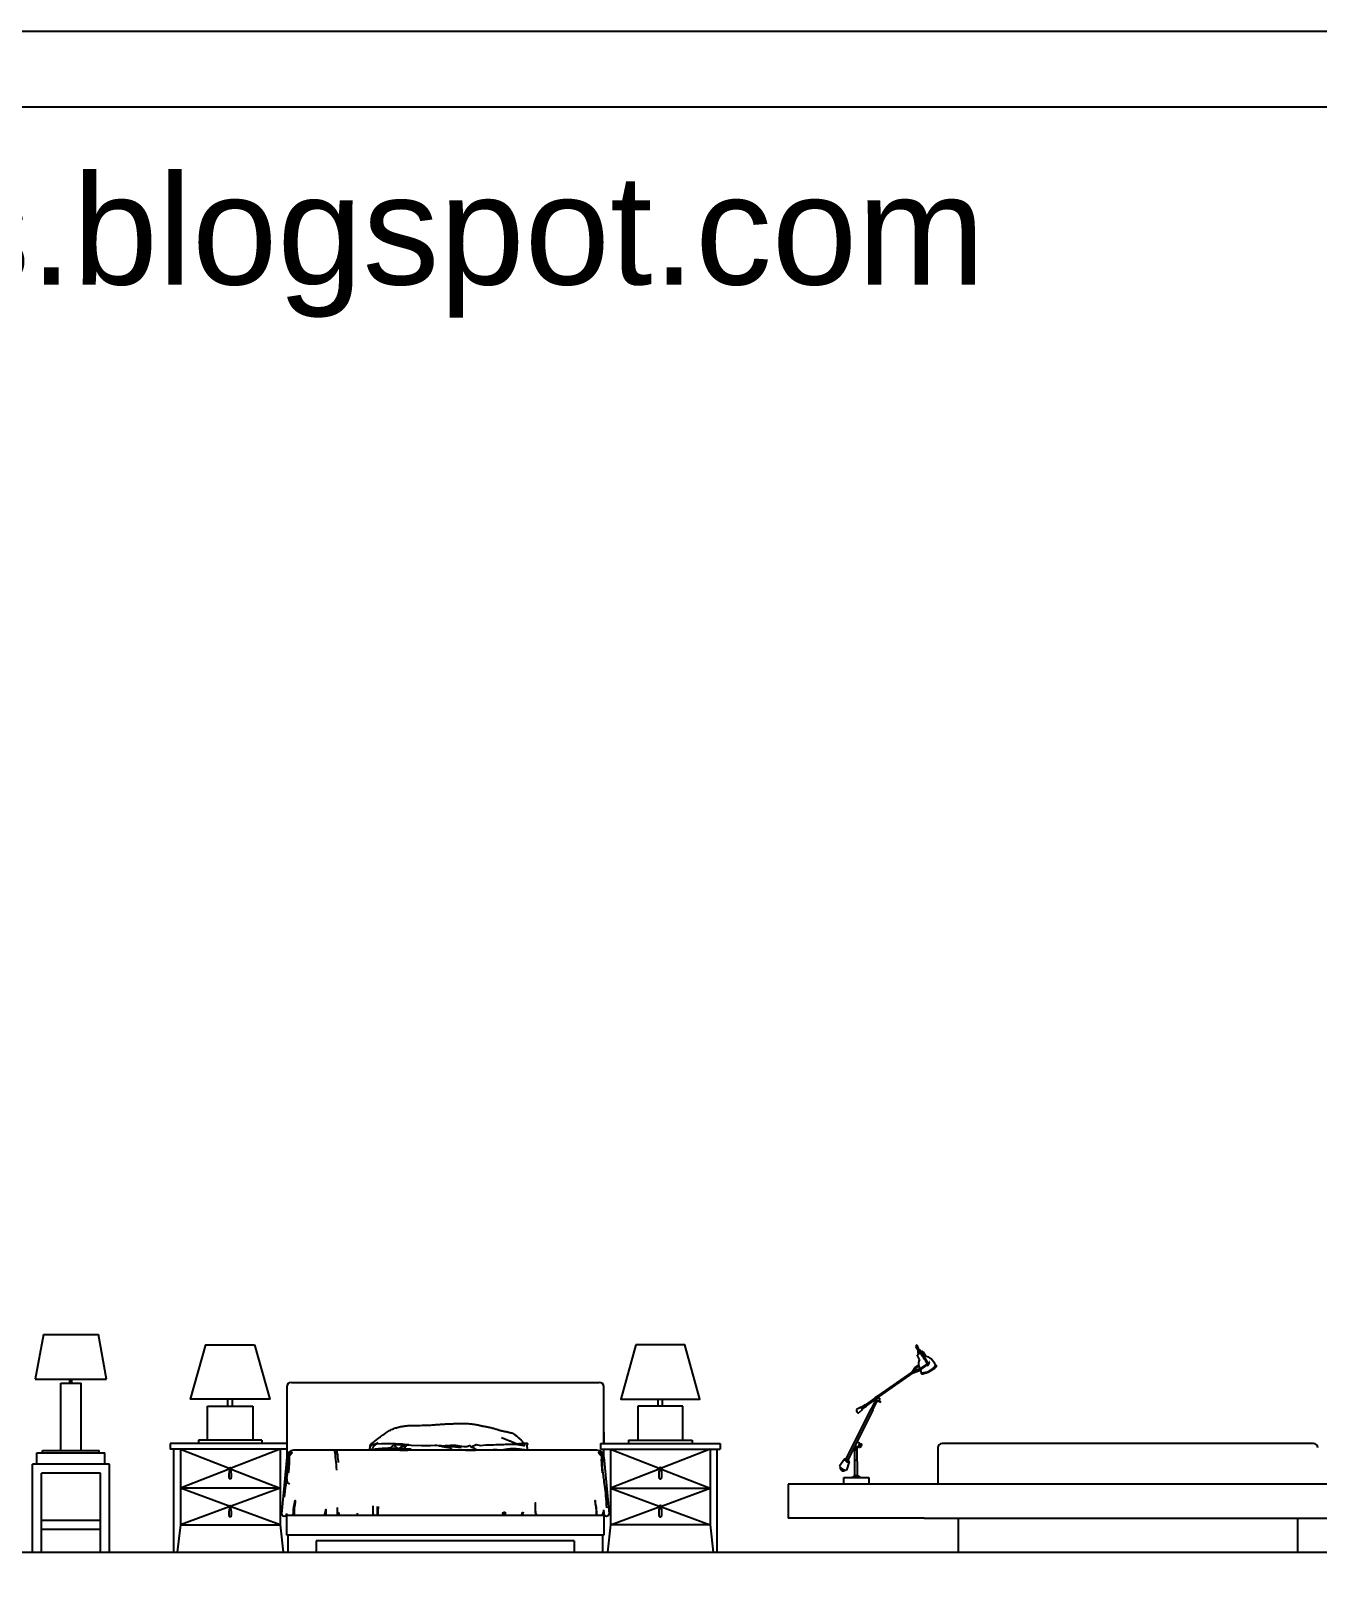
# Model space of a CAD drawing. Header units: inches. Extents: x 11.2 to 54.2, y 16.2 to 41.
# Drawn here: x 17.08 to 22.76, y 34.15 to 41.01 of the extents above; entities that cross this region are included whole.
import ezdxf

# ---------------------------------------------------------------- set-up
doc = ezdxf.new("R2010")
doc.units = ezdxf.units.IN
doc.header["$MEASUREMENT"] = 0
for name, color, linetype in [('1', 1, 'Continuous'), ('4', 4, 'Continuous'), ('kadrbm', 4, 'Continuous')]:
    doc.layers.add(name, color=color, linetype=linetype)
doc.styles.add('bmmm', font='swissel.ttf')

# ---------------------------------------------------------------- blocks, each defined once
blk = doc.blocks.new('kadrbm')
at = {"layer": 'kadrbm', "color": 4}
blk.add_lwpolyline([(0, 0), (0, 24.7972), (21, 24.7972), (21, 0), (0, 0)], close=True, dxfattribs=at)
blk.add_lwpolyline([(20.6631, 0.3257), (20.6631, 24.4603), (0.3369, 24.4603), (0.3369, 0.3257), (20.6631, 0.3257)], dxfattribs=at)
at = {"layer": 'kadrbm', "color": 211, "true_color": 0xf674fb, "style": 'bmmm'}
blk.add_text('www.cad-libraries.blogspot.com', height=0.485134, dxfattribs=at).set_placement((0.5726, 23.6772))

msp = doc.modelspace()

# ---------------------------------------------------------------- linework, layer by layer
at = {"layer": '1'}
for p, q in [((17.1342, 35.2484), (17.0982, 35.0504)), ((17.1342, 35.2484), (17.3772, 35.2484)), ((17.4132, 35.0504), (17.3772, 35.2484)), ((20.9941, 35.2002), (20.9862, 35.196)), ((20.9862, 35.196), (20.9986, 35.1768)), ((21.0034, 35.1788), (20.9941, 35.2002)), ((21.0196, 35.1722), (20.9943, 35.1583)), ((21.0042, 35.1373), (20.9943, 35.1583)), ((21.0146, 35.1695), (21.0147, 35.1767)), ((21.0196, 35.1722), (21.0328, 35.151)), ((20.8219, 34.9766), (20.9713, 35.0817)), ((20.9713, 35.0817), (20.9848, 35.1026)), ((20.9759, 35.0782), (21.0044, 35.0889)), ((20.9779, 35.0856), (20.9879, 35.0997)), ((21.0024, 35.0944), (20.9779, 35.0856)), ((20.9848, 35.1026), (21.0002, 35.1125)), ((20.9879, 35.0997), (21.0012, 35.1078)), ((21.0012, 35.1078), (21.0054, 35.0964)), ((21.0387, 35.1186), (21.0024, 35.0944)), ((21.0044, 35.0889), (21.0413, 35.1154)), ((21.0081, 35.0916), (21.0122, 35.0793)), ((21.0413, 35.1154), (21.0387, 35.1186)), ((21.0474, 35.1274), (21.0392, 35.1109)), ((21.0392, 35.1109), (21.0406, 35.1101)), ((21.0406, 35.1101), (21.049, 35.1266)), ((21.049, 35.1266), (21.0474, 35.1274)), ((17.0982, 35.0504), (17.4132, 35.0504)), ((17.2107, 34.7354), (17.2107, 35.0324)), ((17.2107, 35.0324), (17.3007, 35.0324)), ((17.2512, 35.0324), (17.2512, 35.0504)), ((17.2602, 35.0324), (17.2602, 35.0504)), ((17.3007, 34.7354), (17.3007, 35.0324)), ((18.2095, 35.0167), (18.2095, 34.7067)), ((18.2295, 35.0367), (19.5895, 35.0367)), ((19.6095, 34.7667), (19.6095, 35.0167)), ((20.8253, 34.9722), (20.9759, 35.0782)), ((17.9495, 34.9317), (17.9495, 34.9617)), ((17.9695, 34.9317), (17.9695, 34.9617)), ((19.8495, 34.9317), (19.8495, 34.9617)), ((19.8695, 34.9317), (19.8695, 34.9617)), ((20.8069, 34.9662), (20.7659, 34.9373)), ((20.81, 34.9619), (20.7692, 34.9326)), ((20.8074, 34.9513), (20.7909, 34.9194)), ((20.7976, 34.9159), (20.8179, 34.9551)), ((20.8213, 34.9774), (20.8062, 34.9671)), ((20.8107, 34.9608), (20.8062, 34.9671)), ((20.8161, 34.9573), (20.8074, 34.9513)), ((20.8107, 34.9608), (20.8257, 34.9717)), ((20.824, 34.9705), (20.8124, 34.9619)), ((20.8124, 34.9619), (20.8192, 34.9534)), ((20.8257, 34.9717), (20.8213, 34.9774)), ((20.8272, 34.9487), (20.8222, 34.9549)), ((20.824, 34.9705), (20.8311, 34.9619)), ((20.8266, 34.9578), (20.8336, 34.9488)), ((20.8336, 34.9488), (20.8272, 34.9487)), ((17.8595, 34.9317), (18.0595, 34.9317)), ((17.8595, 34.7817), (17.8595, 34.9317)), ((18.0595, 34.9317), (18.0595, 34.7817)), ((19.7595, 34.9317), (19.7595, 34.7817)), ((19.9595, 34.9317), (19.7595, 34.9317)), ((19.9595, 34.7817), (19.9595, 34.9317)), ((20.6787, 34.694), (20.7906, 34.9196)), ((20.6876, 34.6896), (20.7991, 34.9152)), ((20.7464, 34.9264), (20.7267, 34.9163)), ((20.7532, 34.9164), (20.737, 34.9016)), ((20.7532, 34.9164), (20.7464, 34.9264)), ((20.747, 34.9255), (20.7652, 34.9382)), ((20.77, 34.9315), (20.7514, 34.919)), ((20.77, 34.9315), (20.7652, 34.9382)), ((20.7991, 34.9152), (20.7906, 34.9196)), ((19.6095, 34.8167), (19.6095, 34.7667)), ((18.2095, 34.7667), (17.6945, 34.7667)), ((17.6945, 34.7667), (17.6945, 34.7417)), ((18.2095, 34.7417), (17.6945, 34.7417)), ((17.7095, 34.7417), (17.7095, 34.2867)), ((17.7395, 34.7417), (17.7395, 34.4067)), ((17.7395, 34.7417), (17.9549, 34.6573)), ((18.0995, 34.7817), (17.8195, 34.7817)), ((17.8195, 34.7817), (17.8195, 34.7817)), ((17.8195, 34.7817), (17.8195, 34.7667)), ((18.1795, 34.7417), (17.9642, 34.6573)), ((18.0995, 34.7817), (18.0995, 34.7667)), ((18.0995, 34.7817), (18.0995, 34.7817)), ((18.1795, 34.7417), (18.1795, 34.4067)), ((19.5945, 34.7667), (20.1245, 34.7667)), ((19.5945, 34.7667), (19.5945, 34.7417)), ((19.5945, 34.7417), (20.1245, 34.7417)), ((19.6095, 34.7067), (19.6095, 34.7417)), ((19.6395, 34.7417), (19.6395, 34.4067)), ((19.6395, 34.7417), (19.8549, 34.6573)), ((19.7195, 34.7817), (19.9995, 34.7817)), ((19.7195, 34.7817), (19.7195, 34.7667)), ((19.7195, 34.7817), (19.7195, 34.7817)), ((20.0795, 34.7417), (19.8642, 34.6573)), ((19.9995, 34.7817), (19.9995, 34.7817)), ((19.9995, 34.7817), (19.9995, 34.7667)), ((20.0795, 34.7417), (20.0795, 34.4067)), ((20.1095, 34.7417), (20.1095, 34.2867)), ((20.1245, 34.7667), (20.1245, 34.7417)), ((20.7239, 34.7527), (20.7193, 34.7351)), ((20.7297, 34.7506), (20.7196, 34.7543)), ((20.7388, 34.7684), (20.7286, 34.7726)), ((20.7347, 34.7536), (20.7297, 34.7506)), ((20.7312, 34.6247), (20.7297, 34.7506)), ((20.7333, 34.7513), (20.7427, 34.7667)), ((20.7405, 34.7475), (20.7333, 34.7513)), ((20.7385, 34.7597), (20.7388, 34.7684)), ((20.7502, 34.7626), (20.7405, 34.7475)), ((20.7427, 34.7667), (20.7502, 34.7626)), ((21.0847, 34.7467), (21.0847, 34.5867)), ((22.7447, 34.7667), (21.1047, 34.7667)), ((17.0857, 34.2867), (17.0857, 34.6754)), ((17.4257, 34.6754), (17.0857, 34.6754)), ((17.1057, 34.6754), (17.1057, 34.7254)), ((17.1057, 34.7254), (17.4057, 34.7254)), ((17.1307, 34.7254), (17.1307, 34.7354)), ((17.1307, 34.7354), (17.3807, 34.7354)), ((17.3807, 34.7254), (17.3807, 34.7354)), ((17.4057, 34.6754), (17.4057, 34.7254)), ((17.4257, 34.2867), (17.4257, 34.6754)), ((18.2095, 34.7067), (18.1859, 34.4552)), ((19.5795, 34.7367), (18.2395, 34.7367)), ((19.6095, 34.7067), (19.6331, 34.4552)), ((20.6733, 34.6969), (20.6504, 34.6659)), ((20.6933, 34.6857), (20.6819, 34.6481)), ((20.7182, 34.6247), (20.7182, 34.6949)), ((20.7193, 34.6943), (20.7193, 34.7351)), ((17.1257, 34.2867), (17.1257, 34.6354)), ((17.3857, 34.6354), (17.1257, 34.6354)), ((17.3857, 34.2867), (17.3857, 34.6354)), ((17.9549, 34.6537), (17.7395, 34.5692)), ((17.9639, 34.61), (17.9551, 34.61)), ((17.9642, 34.6537), (18.1795, 34.5692)), ((18.2095, 34.6114), (18.2095, 34.6047)), ((19.8549, 34.6537), (19.6395, 34.5692)), ((19.8551, 34.61), (19.8639, 34.61)), ((19.8642, 34.6537), (20.0795, 34.5692)), ((20.6695, 34.6157), (20.78, 34.6157)), ((20.6695, 34.5867), (20.6695, 34.6157)), ((20.7182, 34.6247), (20.7312, 34.6247)), ((20.78, 34.6157), (20.78, 34.5867)), ((18.1795, 34.5692), (17.7395, 34.5692)), ((17.9548, 34.4897), (17.7395, 34.5692)), ((18.1795, 34.5692), (17.9642, 34.4897)), ((19.6395, 34.5692), (19.8548, 34.4897)), ((19.6395, 34.5692), (20.0795, 34.5692)), ((19.8642, 34.4897), (20.0795, 34.5692)), ((21.0247, 34.5867), (20.4247, 34.5867)), ((20.4247, 34.5867), (20.4247, 34.4367)), ((20.78, 34.5867), (20.6695, 34.5867)), ((22.8247, 34.5867), (21.0247, 34.5867)), ((17.9548, 34.4863), (17.7395, 34.4067)), ((18.1795, 34.4067), (17.9642, 34.4863)), ((19.6095, 34.4667), (19.6095, 34.3617)), ((19.6095, 34.4667), (19.6095, 34.3617)), ((19.6395, 34.4067), (19.8548, 34.4863)), ((19.8642, 34.4863), (20.0795, 34.4067)), ((17.3857, 34.4267), (17.1257, 34.4267)), ((17.7395, 34.4067), (17.7254, 34.2867)), ((17.7395, 34.4067), (18.1795, 34.4067)), ((17.9639, 34.4425), (17.9551, 34.4425)), ((18.1795, 34.4067), (18.1936, 34.2867)), ((18.2095, 34.3617), (18.2095, 34.4567)), ((19.6095, 34.4488), (18.2095, 34.4488)), ((19.6395, 34.4067), (19.6254, 34.2867)), ((20.0795, 34.4067), (19.6395, 34.4067)), ((19.8551, 34.4425), (19.8639, 34.4425)), ((20.0795, 34.4067), (20.0936, 34.2867)), ((21.0247, 34.4367), (20.4247, 34.4367)), ((21.0247, 34.4367), (22.8247, 34.4367)), ((21.1747, 34.4367), (21.1747, 34.2867)), ((22.6747, 34.4367), (22.6747, 34.2867)), ((17.3857, 34.3867), (17.1257, 34.3867)), ((19.6095, 34.3617), (18.2095, 34.3617)), ((18.2145, 34.3617), (18.2145, 34.2867)), ((19.4795, 34.3367), (18.3395, 34.3367)), ((18.3395, 34.3367), (18.3395, 34.2867)), ((19.4795, 34.3367), (19.4795, 34.2867)), ((19.6045, 34.3617), (19.6045, 34.2867))]:
    msp.add_line(p, q, dxfattribs=at)
for points in [[(18.067, 35.2017), (18.1345, 34.9617), (17.7845, 34.9617), (17.852, 35.2017)], [(19.752, 35.2017), (19.6845, 34.9617), (20.0345, 34.9617), (19.967, 35.2017)]]:
    msp.add_lwpolyline(points, close=True, dxfattribs=at)
for points in [[(18.5884, 34.7683), (18.5979, 34.7764), (18.6059, 34.7831), (18.6125, 34.7884), (18.618, 34.7927), (18.6228, 34.7961), (18.6269, 34.799), (18.6307, 34.8016), (18.6344, 34.8041), (18.6382, 34.8067), (18.6421, 34.8094), (18.6461, 34.8122), (18.6503, 34.815), (18.6545, 34.8178), (18.6588, 34.8206), (18.6632, 34.8232), (18.6677, 34.8256), (18.6722, 34.8279), (18.6767, 34.8299), (18.6811, 34.8318), (18.6855, 34.8335), (18.6897, 34.835), (18.6937, 34.8363), (18.6975, 34.8374), (18.7009, 34.8384), (18.704, 34.8392), (18.7068, 34.8399), (18.7094, 34.8404), (18.7116, 34.8409), (18.7137, 34.8412), (18.7156, 34.8415), (18.7173, 34.8418), (18.7189, 34.842), (18.7205, 34.8422), (18.722, 34.8425), (18.7234, 34.8427), (18.7248, 34.8429), (18.7263, 34.8432), (18.7277, 34.8434), (18.7292, 34.8436), (18.7308, 34.8439), (18.7325, 34.8441), (18.7342, 34.8444), (18.7359, 34.8446), (18.7377, 34.8448), (18.7394, 34.845), (18.741, 34.8452), (18.7426, 34.8454), (18.7441, 34.8455), (18.7454, 34.8456), (18.7466, 34.8457), (18.7478, 34.8457), (18.7489, 34.8458), (18.75, 34.8458), (18.7512, 34.8458), (18.7524, 34.8458), (18.7537, 34.8458), (18.7551, 34.8458), (18.7568, 34.8458), (18.7588, 34.8458), (18.7613, 34.8458), (18.7643, 34.8459), (18.768, 34.8459), (18.7725, 34.846), (18.7779, 34.8461), (18.7842, 34.8463), (18.7913, 34.8464), (18.799, 34.8466), (18.807, 34.8468), (18.8152, 34.847), (18.8233, 34.8473), (18.8312, 34.8475), (18.8386, 34.8478), (18.8454, 34.8482), (18.8516, 34.8485), (18.8574, 34.8489), (18.8628, 34.8493), (18.868, 34.8497), (18.8731, 34.8501), (18.8781, 34.8505), (18.8833, 34.8509), (18.8886, 34.8513), (18.8941, 34.8517), (18.8997, 34.8521), (18.9054, 34.8525), (18.911, 34.8529), (18.9167, 34.8532), (18.9222, 34.8535), (18.9277, 34.8537), (18.9329, 34.8539), (18.938, 34.854), (18.9429, 34.8541), (18.9476, 34.8542), (18.9521, 34.8543), (18.9565, 34.8544), (18.9607, 34.8544), (18.9648, 34.8545), (18.9687, 34.8546), (18.9725, 34.8548), (18.9763, 34.8549), (18.98, 34.855), (18.9839, 34.8551), (18.9878, 34.8552), (18.992, 34.8551), (18.9963, 34.8551), (19.001, 34.8549), (19.0058, 34.8547), (19.0109, 34.8544), (19.016, 34.854), (19.0212, 34.8536), (19.0264, 34.853), (19.0315, 34.8524), (19.0365, 34.8517), (19.0414, 34.851), (19.046, 34.8501), (19.0504, 34.8493), (19.0547, 34.8484), (19.0588, 34.8475), (19.0626, 34.8466), (19.0663, 34.8458), (19.0697, 34.845), (19.073, 34.8443), (19.0761, 34.8437), (19.0791, 34.8431), (19.082, 34.8426), (19.0848, 34.842), (19.0877, 34.8415), (19.0907, 34.8409), (19.0937, 34.8403), (19.097, 34.8396), (19.1003, 34.8389), (19.1038, 34.8382), (19.1074, 34.8374), (19.1111, 34.8365), (19.1148, 34.8356), (19.1186, 34.8346), (19.1225, 34.8336), (19.1264, 34.8325), (19.1302, 34.8314), (19.1341, 34.8303), (19.1378, 34.8292), (19.1414, 34.8281), (19.1449, 34.8271), (19.1482, 34.8261), (19.1512, 34.8252), (19.1541, 34.8244), (19.1567, 34.8237), (19.1592, 34.8231), (19.1616, 34.8225), (19.164, 34.822), (19.1665, 34.8214), (19.1691, 34.8208), (19.1719, 34.8202), (19.175, 34.8196), (19.1782, 34.8189), (19.1816, 34.8181), (19.1852, 34.8173), (19.1888, 34.8165), (19.1924, 34.8157), (19.1959, 34.8148), (19.1994, 34.8139), (19.2028, 34.813), (19.2065, 34.8115), (19.2109, 34.8091), (19.2164, 34.8054), (19.2235, 34.7997), (19.2325, 34.7918), (19.244, 34.781), (19.2582, 34.767)], [(18.5884, 34.7683), (18.5848, 34.7665), (18.582, 34.7648), (18.58, 34.7633), (18.5785, 34.7618), (18.5775, 34.7604), (18.577, 34.7591), (18.5767, 34.7579), (18.5766, 34.7567), (18.5767, 34.7556), (18.5767, 34.7545), (18.5767, 34.7534), (18.5766, 34.7524), (18.5765, 34.7514), (18.5763, 34.7505), (18.5761, 34.7496), (18.5758, 34.7487), (18.5756, 34.7479), (18.5754, 34.7471), (18.5752, 34.7463), (18.5751, 34.7457), (18.575, 34.745), (18.575, 34.7444), (18.5751, 34.7439), (18.5752, 34.7434), (18.5755, 34.743), (18.5758, 34.7426), (18.5762, 34.7422), (18.5767, 34.7419), (18.5773, 34.7416), (18.578, 34.7414), (18.5788, 34.7412), (18.5798, 34.7411), (18.5808, 34.741), (18.5821, 34.7409), (18.5834, 34.7409), (18.585, 34.7409), (18.5867, 34.741), (18.5886, 34.7411), (18.5907, 34.7412), (18.593, 34.7414), (18.5955, 34.7416), (18.5981, 34.7419), (18.6009, 34.7422), (18.6038, 34.7425), (18.6068, 34.7428), (18.6097, 34.7431), (18.6126, 34.7434), (18.6154, 34.7437), (18.6181, 34.744), (18.6207, 34.7443), (18.623, 34.7445), (18.6252, 34.7447), (18.6272, 34.7449), (18.6291, 34.7451), (18.6309, 34.7453), (18.6326, 34.7454), (18.6343, 34.7455), (18.6359, 34.7456), (18.6376, 34.7457), (18.6392, 34.7458), (18.6409, 34.7459), (18.6427, 34.746), (18.6445, 34.7461), (18.6463, 34.7462), (18.6481, 34.7463), (18.65, 34.7464), (18.6518, 34.7465), (18.6536, 34.7466), (18.6555, 34.7466), (18.6573, 34.7467), (18.659, 34.7467), (18.6608, 34.7468), (18.6625, 34.7468), (18.6641, 34.7468), (18.6658, 34.7468), (18.6673, 34.7468), (18.6689, 34.7468), (18.6704, 34.7468), (18.6718, 34.7467), (18.6732, 34.7467), (18.6746, 34.7466), (18.6759, 34.7466), (18.6772, 34.7465), (18.6784, 34.7464), (18.6796, 34.7463), (18.6807, 34.7461), (18.6819, 34.746), (18.683, 34.7459), (18.6841, 34.7457), (18.6852, 34.7455), (18.6862, 34.7453), (18.6873, 34.745), (18.6883, 34.7448), (18.6893, 34.7445), (18.6902, 34.7443), (18.6911, 34.744), (18.6919, 34.7437), (18.6927, 34.7435), (18.6934, 34.7432), (18.694, 34.7429), (18.6945, 34.7427), (18.695, 34.7424), (18.6954, 34.7422), (18.6957, 34.742), (18.6961, 34.7418), (18.6965, 34.7416), (18.6969, 34.7413), (18.6974, 34.7411), (18.6979, 34.7409), (18.6986, 34.7407), (18.6994, 34.7405), (18.7002, 34.7403), (18.7012, 34.7401), (18.7022, 34.7399), (18.7033, 34.7397), (18.7044, 34.7396), (18.7055, 34.7394), (18.7067, 34.7393), (18.7078, 34.7391), (18.7088, 34.739), (18.7098, 34.7389), (18.7107, 34.7389), (18.7116, 34.7388), (18.7125, 34.7388), (18.7134, 34.7388), (18.7143, 34.7389), (18.7152, 34.7389), (18.7161, 34.739), (18.7171, 34.7392), (18.7182, 34.7394), (18.7193, 34.7396), (18.7204, 34.7398), (18.7217, 34.7401), (18.723, 34.7404), (18.7244, 34.7407), (18.7258, 34.741), (18.7274, 34.7412), (18.7289, 34.7414), (18.7306, 34.7416), (18.7323, 34.7417), (18.734, 34.7418), (18.7359, 34.7418), (18.7377, 34.7418), (18.7396, 34.7418), (18.7415, 34.7417), (18.7435, 34.7416), (18.7454, 34.7415), (18.7473, 34.7415), (18.7493, 34.7414), (18.7512, 34.7414), (18.753, 34.7414), (18.7549, 34.7415), (18.7567, 34.7416), (18.6585, 34.7416), (18.6602, 34.7417), (18.662, 34.7418), (18.6637, 34.7419), (18.6654, 34.742), (18.667, 34.7421), (18.6687, 34.7421), (18.6703, 34.7421), (18.6719, 34.742), (18.6735, 34.7419), (18.6751, 34.7418), (18.6766, 34.7417), (18.6782, 34.7415), (18.6797, 34.7413), (18.6813, 34.7411), (18.6828, 34.7409), (18.6843, 34.7407), (18.6859, 34.7405), (18.6874, 34.7403), (18.6889, 34.7401), (18.6905, 34.7399), (18.6921, 34.7397), (18.6937, 34.7395), (18.6953, 34.7393), (18.6969, 34.7391), (18.6986, 34.7389), (18.7003, 34.7387), (18.7021, 34.7385), (18.7039, 34.7383), (18.7058, 34.7381), (18.7078, 34.7379), (18.7098, 34.7377), (18.7121, 34.7375), (18.7144, 34.7374), (18.7169, 34.7372), (18.7196, 34.7371), (18.7224, 34.737), (18.7255, 34.7369), (18.7288, 34.7368), (18.7322, 34.7368), (18.7358, 34.7367), (18.7396, 34.7367), (18.7436, 34.7367)], [(18.5786, 34.7547), (18.5796, 34.7556), (18.5806, 34.7564), (18.5816, 34.7572), (18.5825, 34.7579), (18.5834, 34.7586), (18.5842, 34.7592), (18.585, 34.7597), (18.5856, 34.7602), (18.5863, 34.7607), (18.5869, 34.7611), (18.5874, 34.7614), (18.588, 34.7617), (18.5885, 34.762), (18.5891, 34.7622), (18.5897, 34.7625), (18.5904, 34.7626), (18.5912, 34.7628), (18.592, 34.763), (18.5928, 34.7631), (18.5938, 34.7632), (18.5947, 34.7634), (18.5956, 34.7635), (18.5966, 34.7637), (18.5975, 34.7638), (18.5985, 34.764), (18.5994, 34.7642), (18.6003, 34.7644), (18.6013, 34.7646), (18.6023, 34.7647), (18.6033, 34.7649), (18.6045, 34.7651), (18.6057, 34.7652)], [(18.6047, 34.7645), (18.6022, 34.762), (18.5998, 34.7597), (18.5975, 34.7576), (18.5953, 34.7555), (18.5931, 34.7535), (18.591, 34.7514), (18.5889, 34.7493), (18.5867, 34.7469)], [(18.6057, 34.7652), (18.6068, 34.7682), (18.6096, 34.769), (18.6125, 34.771)], [(18.6057, 34.7652), (18.6282, 34.7662), (18.6384, 34.7662), (18.6506, 34.7672), (18.6894, 34.7672), (18.72, 34.7652), (18.7486, 34.7611), (18.6864, 34.7621), (18.7129, 34.7601), (18.8048, 34.757), (18.8443, 34.7574)], [(18.6685, 34.7461), (18.6697, 34.7481), (18.6707, 34.7497), (18.6717, 34.751), (18.6726, 34.7521), (18.6737, 34.7531), (18.6751, 34.7542), (18.6768, 34.7555), (18.6791, 34.7571)], [(18.6804, 34.7608), (18.6832, 34.7586), (18.6855, 34.7567), (18.6875, 34.755), (18.6891, 34.7536), (18.6904, 34.7523), (18.6915, 34.7512), (18.6925, 34.7502), (18.6933, 34.7494), (18.6941, 34.7488), (18.6948, 34.7482), (18.6955, 34.7477), (18.6962, 34.7473), (18.6968, 34.7469), (18.6975, 34.7466), (18.698, 34.7463), (18.6986, 34.746), (18.6992, 34.7458), (18.6997, 34.7455), (18.7003, 34.7451), (18.701, 34.7448), (18.7016, 34.7444), (18.7024, 34.744), (18.7033, 34.7435), (18.7043, 34.7429), (18.7054, 34.7423), (18.7067, 34.7417), (18.7081, 34.741), (18.7097, 34.7402), (18.7115, 34.7395), (18.7134, 34.7387), (18.7156, 34.7379), (18.7179, 34.7371)], [(18.6991, 34.7424), (18.7, 34.7428), (18.7011, 34.7433), (18.7022, 34.7438), (18.7034, 34.7444), (18.7046, 34.7451), (18.7058, 34.7457), (18.707, 34.7464), (18.7081, 34.7471), (18.7092, 34.7478), (18.7102, 34.7485), (18.7111, 34.7491), (18.712, 34.7497), (18.7129, 34.7502), (18.7137, 34.7507), (18.7145, 34.7511), (18.7153, 34.7515), (18.7161, 34.7518), (18.7169, 34.752), (18.7177, 34.7522), (18.7186, 34.7524), (18.7195, 34.7526), (18.7204, 34.7527), (18.7214, 34.7529), (18.7225, 34.7531), (18.7236, 34.7533), (18.7249, 34.7536), (18.7264, 34.754), (18.7281, 34.7545), (18.73, 34.7551), (18.7323, 34.7559), (18.7349, 34.7568), (18.7379, 34.7579)], [(18.7277, 34.7437), (18.7326, 34.7502), (18.735, 34.7535)], [(18.8443, 34.7574), (18.8629, 34.7593), (18.8712, 34.7593), (18.885, 34.7565), (18.9331, 34.7593), (18.9559, 34.7593), (18.992, 34.7532), (19.0054, 34.7532), (19.0168, 34.7583), (19.0243, 34.7511), (19.0457, 34.7614), (19.0653, 34.7573), (19.0893, 34.7603), (19.1003, 34.7606)], [(18.882, 34.7568), (18.8875, 34.7555), (18.8926, 34.7543), (18.8975, 34.7533), (18.902, 34.7525), (18.9062, 34.7519), (18.9101, 34.7513), (18.9137, 34.7508), (18.9169, 34.7504), (18.9198, 34.75), (18.9224, 34.7497), (18.9247, 34.7493), (18.9267, 34.7489), (18.9285, 34.7483), (18.9301, 34.7477), (18.9316, 34.7468), (18.933, 34.7458), (18.9344, 34.7445), (18.9358, 34.7429), (18.9373, 34.741), (18.9389, 34.7387)], [(18.9807, 34.7468), (18.9736, 34.7481), (18.9672, 34.7491), (18.9614, 34.75), (18.9561, 34.7506), (18.9512, 34.7512), (18.9466, 34.7516), (18.9423, 34.7519), (18.9382, 34.7522), (18.9342, 34.7524), (18.9302, 34.7526), (18.9261, 34.7529), (18.922, 34.7531), (18.9177, 34.7534), (18.9132, 34.7537), (18.9086, 34.7541), (18.9038, 34.7545), (18.8988, 34.755), (18.8935, 34.7555), (18.8879, 34.7561), (18.882, 34.7568)], [(18.999, 34.7367), (19.0031, 34.7368), (19.0074, 34.7368), (19.0119, 34.7369), (19.0164, 34.737), (19.0211, 34.7371), (19.026, 34.7372), (19.0309, 34.7374), (19.0358, 34.7375), (19.0408, 34.7377), (19.0458, 34.7378), (19.0507, 34.738), (19.0557, 34.7381), (19.0605, 34.7382), (19.0653, 34.7383), (19.0699, 34.7384), (19.0744, 34.7385), (19.0787, 34.7386), (19.0829, 34.7386), (19.087, 34.7387), (19.0908, 34.7387), (19.0945, 34.7387), (19.0979, 34.7388), (19.1012, 34.7388), (19.1042, 34.7389), (19.107, 34.7389), (19.1096, 34.739), (19.1121, 34.739), (19.1144, 34.7391), (19.1167, 34.7392), (19.119, 34.7392), (19.1213, 34.7393), (19.1236, 34.7393), (19.1261, 34.7394), (19.1287, 34.7394), (19.1315, 34.7394), (19.1344, 34.7393), (19.1375, 34.7393), (19.1405, 34.7392), (19.1435, 34.7392), (19.1465, 34.7391), (19.1493, 34.739), (19.1519, 34.739), (19.1543, 34.7389), (19.1564, 34.7389), (19.1582, 34.7388), (19.1597, 34.7388), (19.161, 34.7388), (19.1622, 34.7388), (19.1634, 34.7389), (19.1645, 34.739), (19.1658, 34.7392), (19.1672, 34.7394), (19.1689, 34.7397), (19.1709, 34.74), (19.1733, 34.7405), (19.176, 34.741), (19.1791, 34.7415), (19.1824, 34.7421), (19.1859, 34.7426), (19.1897, 34.7432), (19.1935, 34.7436), (19.1975, 34.744), (19.2014, 34.7443), (19.2054, 34.7445), (19.2094, 34.7445), (19.2133, 34.7444), (19.2172, 34.7442), (19.221, 34.7439), (19.2247, 34.7436), (19.2284, 34.7431), (19.232, 34.7427), (19.2355, 34.7422), (19.239, 34.7417), (19.2424, 34.7412), (19.2456, 34.7408), (19.2488, 34.7404), (19.2518, 34.74), (19.2547, 34.7397), (19.2574, 34.7395), (19.2599, 34.7393), (19.2623, 34.7392), (19.2644, 34.7392), (19.2663, 34.7392), (19.2679, 34.7394), (19.2692, 34.7396), (19.2703, 34.74), (19.2712, 34.7404), (19.2718, 34.7409), (19.2723, 34.7416), (19.2726, 34.7422), (19.2728, 34.743), (19.2728, 34.7438), (19.2728, 34.7447), (19.2726, 34.7457), (19.2725, 34.7466), (19.2722, 34.7477), (19.272, 34.7487), (19.2717, 34.7498), (19.2715, 34.7509), (19.2712, 34.7519), (19.271, 34.7529), (19.2708, 34.7539), (19.2707, 34.7548), (19.2706, 34.7557), (19.2706, 34.7565), (19.2706, 34.7572), (19.2707, 34.7578), (19.2709, 34.7584), (19.2711, 34.7589), (19.2713, 34.7594), (19.2716, 34.7598), (19.2719, 34.7602), (19.2723, 34.7606), (19.2726, 34.761), (19.273, 34.7613), (19.2734, 34.7616), (19.2737, 34.762), (19.274, 34.7623), (19.2743, 34.7626), (19.2745, 34.7629), (19.2747, 34.7633), (19.2748, 34.7636), (19.2748, 34.7639), (19.2747, 34.7642), (19.2745, 34.7645), (19.2742, 34.7648), (19.2737, 34.7651), (19.2732, 34.7654), (19.2726, 34.7657), (19.272, 34.7659), (19.2712, 34.7662), (19.2704, 34.7664), (19.2695, 34.7666), (19.2685, 34.7667), (19.2676, 34.7669), (19.2665, 34.767), (19.2654, 34.7671), (19.2642, 34.7671), (19.263, 34.7671), (19.2617, 34.7671), (19.2604, 34.7671), (19.259, 34.7671), (19.2575, 34.767), (19.256, 34.7669), (19.2543, 34.7668), (19.2527, 34.7667), (19.251, 34.7665), (19.2492, 34.7663), (19.2475, 34.7662), (19.2458, 34.766), (19.2441, 34.7657), (19.2424, 34.7655), (19.2408, 34.7653), (19.2393, 34.765), (19.2379, 34.7648), (19.2365, 34.7645), (19.2351, 34.7643), (19.2338, 34.7641), (19.2325, 34.764), (19.2311, 34.7639), (19.2296, 34.764), (19.228, 34.7641), (19.2263, 34.7644), (19.2245, 34.7649), (19.2225, 34.7655), (19.2203, 34.7662), (19.2179, 34.767), (19.2155, 34.768), (19.2129, 34.7691), (19.2102, 34.7702), (19.2075, 34.7714), (19.2048, 34.7726), (19.202, 34.7738), (19.1991, 34.775), (19.1963, 34.7762), (19.1934, 34.7774), (19.1904, 34.7786), (19.1871, 34.78), (19.1836, 34.7814), (19.1796, 34.783), (19.1751, 34.7848), (19.1701, 34.7868), (19.1645, 34.7891), (19.1581, 34.7917)], [(19.0214, 34.7519), (19.0234, 34.7513), (19.0251, 34.7508), (19.0267, 34.7504), (19.0281, 34.7499), (19.0293, 34.7495), (19.0305, 34.7491), (19.0315, 34.7488), (19.0325, 34.7484), (19.0334, 34.7481), (19.0344, 34.7477), (19.0353, 34.7473), (19.0362, 34.7469), (19.0372, 34.7465), (19.0381, 34.746), (19.0391, 34.7455), (19.0401, 34.7449), (19.0411, 34.7442), (19.0421, 34.7434), (19.0431, 34.7425), (19.0441, 34.7416)], [(19.0893, 34.7603), (19.0965, 34.7605), (19.1046, 34.7607), (19.1134, 34.761), (19.1227, 34.7613), (19.1322, 34.7615), (19.1418, 34.7618), (19.1512, 34.7621), (19.1602, 34.7623), (19.1686, 34.7626), (19.1761, 34.7629), (19.1826, 34.7631), (19.1882, 34.7633), (19.1929, 34.7636), (19.1969, 34.7637), (19.2003, 34.7639), (19.2033, 34.764), (19.2059, 34.7641), (19.2084, 34.7641), (19.2107, 34.7641), (19.2131, 34.7641), (19.2156, 34.7639), (19.2183, 34.7637), (19.2211, 34.7635), (19.2239, 34.7632), (19.2268, 34.7629), (19.2297, 34.7625), (19.2326, 34.7621), (19.2354, 34.7617), (19.2382, 34.7613), (19.2408, 34.7608), (19.2434, 34.7604), (19.2458, 34.7599), (19.248, 34.7595), (19.2501, 34.7591), (19.252, 34.7587), (19.2537, 34.7584), (19.2553, 34.7582), (19.2566, 34.7581), (19.2578, 34.7581), (19.2587, 34.7583), (19.2594, 34.7585), (19.2599, 34.759), (19.2603, 34.7595), (19.2605, 34.7602), (19.2606, 34.761), (19.2606, 34.762), (19.2605, 34.7631), (19.2605, 34.7643), (19.2604, 34.7656), (19.2604, 34.7671)], [(18.1994, 34.5301), (18.2021, 34.5529), (18.2043, 34.5711), (18.206, 34.5853), (18.2074, 34.5963), (18.2086, 34.6046), (18.2094, 34.611), (18.2102, 34.6161), (18.2108, 34.6206), (18.2114, 34.625), (18.212, 34.6295), (18.2125, 34.6339), (18.213, 34.6383), (18.2134, 34.6424), (18.2138, 34.6463), (18.2142, 34.65), (18.2145, 34.6532), (18.2147, 34.6561), (18.2149, 34.6586), (18.215, 34.6608), (18.215, 34.6629), (18.2151, 34.6648), (18.2151, 34.6666), (18.2151, 34.6685), (18.215, 34.6705), (18.215, 34.6726), (18.2149, 34.6748), (18.2148, 34.6772), (18.2148, 34.6797), (18.2147, 34.6822), (18.2147, 34.6849), (18.2147, 34.6876), (18.2147, 34.6904), (18.2148, 34.6933), (18.2149, 34.6961), (18.2151, 34.6989), (18.2153, 34.7016), (18.2156, 34.7043), (18.216, 34.7068), (18.2165, 34.7092), (18.2171, 34.7113), (18.2178, 34.7133), (18.2186, 34.7151), (18.2195, 34.7166), (18.2204, 34.718), (18.2214, 34.7193), (18.2223, 34.7205), (18.2234, 34.7215), (18.2243, 34.7225), (18.2253, 34.7234), (18.2263, 34.7242), (18.2272, 34.725), (18.228, 34.7256), (18.2288, 34.7262), (18.2295, 34.7266), (18.2301, 34.7269), (18.2307, 34.7271), (18.2311, 34.7271), (18.2314, 34.727), (18.2317, 34.7268), (18.2318, 34.7264), (18.2318, 34.7259), (18.2317, 34.7254), (18.2314, 34.7247), (18.2311, 34.7239), (18.2305, 34.7231), (18.2299, 34.7222), (18.2292, 34.7213), (18.2284, 34.7203), (18.2276, 34.7194), (18.2267, 34.7184), (18.2258, 34.7174), (18.2249, 34.7165), (18.224, 34.7155), (18.2232, 34.7146), (18.2224, 34.7137), (18.2217, 34.7128), (18.221, 34.7118), (18.2205, 34.7108), (18.2201, 34.7097), (18.2197, 34.7086), (18.2196, 34.7073), (18.2195, 34.7059), (18.2195, 34.7044), (18.2196, 34.7029), (18.2197, 34.7014), (18.2199, 34.6998), (18.22, 34.6982), (18.2201, 34.6966), (18.2202, 34.695), (18.2202, 34.6935), (18.2202, 34.6919), (18.2202, 34.6902), (18.2201, 34.6885), (18.22, 34.6866), (18.2199, 34.6846), (18.2197, 34.6824), (18.2196, 34.6801), (18.2194, 34.6775), (18.2193, 34.6749), (18.2191, 34.6721), (18.2189, 34.6693), (18.2187, 34.6665), (18.2185, 34.6636), (18.2184, 34.6608), (18.2182, 34.658), (18.218, 34.6553), (18.2178, 34.6525), (18.2176, 34.6497), (18.2173, 34.6467), (18.2169, 34.6435), (18.2165, 34.6401), (18.2159, 34.6364)], [(19.6232, 34.4819), (19.6223, 34.4957), (19.6214, 34.5089), (19.6204, 34.5216), (19.6194, 34.5338), (19.6182, 34.5455), (19.6171, 34.5567), (19.6158, 34.5674), (19.6145, 34.5776), (19.6132, 34.5872), (19.612, 34.5962), (19.6108, 34.6046), (19.6098, 34.6124), (19.6088, 34.6196), (19.608, 34.6261), (19.6072, 34.6321), (19.6065, 34.6375), (19.6059, 34.6423), (19.6053, 34.6467), (19.6049, 34.6506), (19.6045, 34.654), (19.6042, 34.657), (19.604, 34.6595), (19.6039, 34.6616), (19.6039, 34.6632), (19.6039, 34.6647), (19.6039, 34.6663), (19.6039, 34.6681), (19.604, 34.67), (19.604, 34.6721), (19.6041, 34.6744), (19.6042, 34.6768), (19.6043, 34.6794), (19.6043, 34.6821), (19.6044, 34.6848), (19.6044, 34.6875), (19.6044, 34.6903), (19.6043, 34.6932), (19.6042, 34.696), (19.6041, 34.6989), (19.6039, 34.7019), (19.6036, 34.7047), (19.6033, 34.7073), (19.6028, 34.7097), (19.6022, 34.7119), (19.6015, 34.7139), (19.6007, 34.7156), (19.5998, 34.7171), (19.5987, 34.7184), (19.5977, 34.7196), (19.5966, 34.7207), (19.5956, 34.7217), (19.5946, 34.7227), (19.5936, 34.7236), (19.5927, 34.7244), (19.5918, 34.7252), (19.5909, 34.7259), (19.59, 34.7265), (19.5893, 34.727), (19.5886, 34.7273), (19.5881, 34.7275), (19.5876, 34.7275), (19.5873, 34.7274), (19.5871, 34.7271), (19.5869, 34.7267), (19.5869, 34.7262), (19.587, 34.7256), (19.5872, 34.7249), (19.5876, 34.7241), (19.5881, 34.7233), (19.5888, 34.7224), (19.5895, 34.7214), (19.5905, 34.7204), (19.5914, 34.7193), (19.5924, 34.7183), (19.5933, 34.7173), (19.5942, 34.7164), (19.5951, 34.7154), (19.5959, 34.7146), (19.5968, 34.7137), (19.5976, 34.7129), (19.5983, 34.7121), (19.5989, 34.7111), (19.5993, 34.71), (19.5996, 34.7089), (19.5998, 34.7076), (19.5999, 34.7062), (19.5998, 34.7047), (19.5995, 34.703), (19.5993, 34.7014), (19.599, 34.6997), (19.5989, 34.6981), (19.5987, 34.6965), (19.5987, 34.695), (19.5986, 34.6934), (19.5987, 34.6919), (19.5987, 34.6904), (19.5988, 34.6889), (19.599, 34.6871), (19.5991, 34.6851), (19.5992, 34.6829), (19.5994, 34.6806), (19.5996, 34.678), (19.5997, 34.6753), (19.5999, 34.6723), (19.6001, 34.6693), (19.6003, 34.6665), (19.6005, 34.6639), (19.6006, 34.6615), (19.6008, 34.6592), (19.6009, 34.6571), (19.601, 34.6551), (19.6011, 34.6534), (19.6012, 34.6516), (19.6014, 34.6498), (19.6016, 34.6478), (19.6018, 34.6458), (19.6021, 34.6436), (19.6024, 34.6413), (19.6027, 34.6389), (19.6031, 34.6364)], [(18.2373, 34.4488), (18.2378, 34.453), (18.2383, 34.4573), (18.2386, 34.4617), (18.2389, 34.4659), (18.2392, 34.47), (18.2394, 34.4739), (18.2396, 34.4775), (18.2398, 34.4806), (18.2401, 34.4833), (18.2403, 34.4856), (18.2406, 34.4876), (18.2409, 34.4893), (18.2412, 34.4908), (18.2415, 34.4921), (18.2418, 34.4934), (18.2421, 34.4948), (18.2425, 34.4962), (18.2428, 34.4977), (18.2432, 34.4993), (18.2436, 34.5009), (18.2439, 34.5025), (18.2442, 34.5041), (18.2445, 34.5056), (18.2448, 34.5071), (18.245, 34.5086), (18.2452, 34.5099), (18.2454, 34.5111), (18.2455, 34.5121), (18.2456, 34.513), (18.2457, 34.5136), (18.2458, 34.5139), (18.2458, 34.514), (18.2459, 34.5137), (18.2459, 34.5132), (18.2459, 34.5124), (18.2459, 34.5115), (18.2459, 34.5103), (18.2459, 34.5091), (18.2459, 34.5078), (18.2458, 34.5065), (18.2458, 34.5051), (18.2457, 34.5038), (18.2456, 34.5025), (18.2455, 34.5012), (18.2454, 34.4998), (18.2452, 34.4984), (18.245, 34.497), (18.2448, 34.4956), (18.2445, 34.4941), (18.2442, 34.4925), (18.2439, 34.491), (18.2436, 34.4894), (18.2433, 34.4878), (18.243, 34.4863), (18.2428, 34.4848), (18.2425, 34.4833), (18.2424, 34.4819), (18.2422, 34.4806), (18.2421, 34.4792), (18.242, 34.4779), (18.242, 34.4765), (18.2419, 34.4751), (18.2419, 34.4736), (18.2418, 34.472), (18.2417, 34.4703), (18.2416, 34.4684), (18.2415, 34.4663), (18.2414, 34.4637), (18.2414, 34.4607), (18.2413, 34.4571), (18.2412, 34.4529), (18.2412, 34.4488)], [(18.3708, 34.4472), (18.3732, 34.4496), (18.3752, 34.452), (18.3767, 34.4545), (18.3779, 34.4569), (18.3788, 34.4593), (18.3795, 34.4616), (18.38, 34.4638), (18.3804, 34.4659), (18.3807, 34.4677), (18.381, 34.4694), (18.3812, 34.4709), (18.3814, 34.4722), (18.3815, 34.4732), (18.3816, 34.4739), (18.3817, 34.4744), (18.3817, 34.4745), (18.3818, 34.4744), (18.3818, 34.474), (18.3818, 34.4733), (18.3818, 34.4724), (18.3819, 34.4714), (18.3819, 34.4703), (18.3819, 34.4691), (18.3819, 34.4678), (18.3819, 34.4666), (18.3819, 34.4654), (18.3819, 34.4642), (18.3818, 34.463), (18.3818, 34.4618), (18.3818, 34.4606), (18.3817, 34.4594), (18.3817, 34.4582), (18.3816, 34.4571), (18.3815, 34.4559), (18.3813, 34.4547), (18.3812, 34.4535), (18.381, 34.4523), (18.3808, 34.4511), (18.3806, 34.45), (18.3803, 34.4488)], [(18.4332, 34.4487), (18.4333, 34.4582), (18.4333, 34.4656), (18.4334, 34.4712), (18.4335, 34.4754), (18.4336, 34.4784), (18.4337, 34.4806), (18.4337, 34.4824), (18.4338, 34.4839)], [(18.4387, 34.4488), (18.4363, 34.4559), (18.4347, 34.4653)], [(18.5917, 34.4492), (18.5917, 34.4522), (18.5915, 34.457), (18.5913, 34.4632), (18.591, 34.47), (18.5908, 34.4768), (18.5906, 34.483), (18.5906, 34.488), (18.5907, 34.4911)], [(18.6075, 34.4487), (18.6096, 34.4524), (18.6096, 34.4842), (18.6101, 34.4879)], [(18.6112, 34.4487), (18.6119, 34.4513), (18.6124, 34.4558), (18.6129, 34.4617), (18.6132, 34.4682), (18.6136, 34.4748), (18.6139, 34.4808), (18.6143, 34.4855), (18.6149, 34.4884)], [(19.1722, 34.4488), (19.1722, 34.4511), (19.1722, 34.4534), (19.1721, 34.4557), (19.172, 34.4578), (19.1719, 34.46), (19.1718, 34.4621), (19.1716, 34.4641), (19.1714, 34.4661)], [(19.2503, 34.4488), (19.2527, 34.4559), (19.2543, 34.4653)], [(19.3182, 34.4472), (19.3165, 34.4488), (19.315, 34.4504), (19.3137, 34.452), (19.3125, 34.4537), (19.3115, 34.4554), (19.3107, 34.4571), (19.31, 34.4588), (19.3095, 34.4606), (19.3091, 34.4626), (19.3088, 34.4652), (19.3085, 34.4683), (19.3082, 34.4719), (19.308, 34.4761), (19.3078, 34.4808), (19.3077, 34.486), (19.3075, 34.4918), (19.3075, 34.4971), (19.3074, 34.5008), (19.3073, 34.5031), (19.3073, 34.5038), (19.3072, 34.5031), (19.3072, 34.5008), (19.3072, 34.4971), (19.3072, 34.4918), (19.3072, 34.4861), (19.3072, 34.481), (19.3072, 34.4764), (19.3072, 34.4725), (19.3072, 34.4692), (19.3072, 34.4665), (19.3072, 34.4645), (19.3072, 34.463), (19.3072, 34.4618), (19.3072, 34.4607), (19.3072, 34.4596), (19.3073, 34.4586), (19.3073, 34.4577), (19.3074, 34.4568), (19.3075, 34.4559), (19.3075, 34.4551), (19.3077, 34.4543), (19.3078, 34.4535), (19.3079, 34.4527), (19.308, 34.4519), (19.3082, 34.4511), (19.3084, 34.4504), (19.3085, 34.4496), (19.3087, 34.4488)], [(19.58, 34.4488), (19.5795, 34.453), (19.579, 34.4573), (19.5786, 34.4617), (19.5783, 34.4659), (19.5781, 34.47), (19.5779, 34.4739), (19.5776, 34.4775), (19.5774, 34.4806), (19.5772, 34.4833), (19.577, 34.4856), (19.5767, 34.4876), (19.5764, 34.4893), (19.5761, 34.4908), (19.5758, 34.4921), (19.5755, 34.4934), (19.5751, 34.4948), (19.5748, 34.4962), (19.5744, 34.4977), (19.5741, 34.4993), (19.5737, 34.5009), (19.5734, 34.5025), (19.5731, 34.5041), (19.5728, 34.5056), (19.5725, 34.5071), (19.5723, 34.5086), (19.5721, 34.5099), (19.5719, 34.5111), (19.5718, 34.5121), (19.5717, 34.513), (19.5716, 34.5136), (19.5715, 34.5139), (19.5714, 34.514), (19.5714, 34.5137), (19.5714, 34.5132), (19.5714, 34.5124), (19.5713, 34.5115), (19.5714, 34.5103), (19.5714, 34.5091), (19.5714, 34.5078), (19.5714, 34.5065), (19.5715, 34.5051), (19.5716, 34.5038), (19.5717, 34.5025), (19.5718, 34.5012), (19.5719, 34.4998), (19.5721, 34.4984), (19.5723, 34.497), (19.5725, 34.4956), (19.5728, 34.4941), (19.5731, 34.4925), (19.5734, 34.491), (19.5737, 34.4894), (19.574, 34.4878), (19.5743, 34.4863), (19.5745, 34.4848), (19.5747, 34.4833), (19.5749, 34.4819), (19.575, 34.4806), (19.5751, 34.4792), (19.5752, 34.4779), (19.5753, 34.4765), (19.5753, 34.4751), (19.5754, 34.4736), (19.5755, 34.472), (19.5755, 34.4703), (19.5756, 34.4684), (19.5757, 34.4663), (19.5758, 34.4637), (19.5759, 34.4607), (19.576, 34.4571), (19.576, 34.4529), (19.576, 34.4488)], [(18.4426, 34.448), (18.4418, 34.4509), (18.4412, 34.4531), (18.4408, 34.4548), (18.4405, 34.4562), (18.4402, 34.4574), (18.44, 34.4585), (18.4397, 34.4598), (18.4395, 34.4614)], [(18.5219, 34.4487), (18.5218, 34.4498), (18.5218, 34.4508), (18.5217, 34.4518), (18.5217, 34.4528), (18.5216, 34.4538), (18.5215, 34.4548), (18.5214, 34.4558), (18.5214, 34.4569), (18.5213, 34.458), (18.5213, 34.4592)], [(19.1651, 34.4496), (19.1648, 34.4519), (19.1645, 34.454), (19.1644, 34.456), (19.1643, 34.4578), (19.1644, 34.4595), (19.1645, 34.4611), (19.1648, 34.4625), (19.1651, 34.4638)], [(19.1754, 34.4488), (19.1754, 34.4559), (19.1762, 34.463)], [(19.2464, 34.448), (19.247, 34.4501), (19.2475, 34.4521), (19.2479, 34.4539), (19.2484, 34.4557), (19.2487, 34.4573), (19.2491, 34.4588), (19.2493, 34.4602), (19.2495, 34.4614)]]:
    msp.add_lwpolyline(points, dxfattribs=at)
for centre, radius, start, end in [((21.0005, 35.1732), 0.00396, 129.39642, 237.96559), ((21.0053, 35.1675), 0.0115, 83.74671, 129.84064), ((20.8058, 35.089), 0.2089, 20.52069, 22.88162), ((21.0051, 35.1755), 0.00369, 334.98697, 116.98736), ((21.0081, 35.1751), 0.00399, 161.52408, 214.61338), ((19.7252, 34.2999), 1.549, 31.92192, 34.29951), ((20.6972, 34.9407), 0.3889, 27.746, 36.85703), ((21.0288, 35.1127), 0.0385, 45.98563, 84.09333), ((21.0358, 35.1192), 0.0364, 150.1897, 198.24529), ((21.0142, 35.154), 0.0748, 268.49682, 325.46371), ((20.9929, 35.1985), 0.1266, 281.97319, 312.44393), ((21.0432, 35.119), 0.00329, 63.4547, 243.4547), ((21.0432, 35.119), 0.00329, 273.05021, 33.07278), ((20.9784, 35.0646), 0.1082, 25.78374, 44.49035), ((21.0771, 35.1092), 0.00274, 3.10709, 118.18058), ((21.0738, 35.1091), 0.00603, 318.53353, 2.55143), ((18.2295, 35.0167), 0.02, 90, 180), ((19.5895, 35.0167), 0.02, 0, 90), ((21.0147, 35.0777), 0.00291, 146.36754, 267.94998), ((21.017, 35.0822), 0.0078, 251.94624, 297.57211), ((20.8063, 34.9842), 0.0333, 292.78622, 317.95256), ((20.7362, 34.9119), 0.0104, 155.19752, 274.78734), ((21.1047, 34.7467), 0.02, 90, 180), ((22.7447, 34.7467), 0.02, 0, 90), ((18.2395, 34.7067), 0.03, 90, 180), ((19.5795, 34.7067), 0.03, 0, 90), ((20.6748, 34.6957), 0.00189, 95.64281, 184.2408), ((20.6834, 34.7004), 0.0116, 204.80306, 244.6466), ((20.6723, 34.671), 0.0266, 40.18313, 85.04576), ((20.6904, 34.7038), 0.0183, 229.34086, 279.08515), ((20.6856, 34.6967), 0.00744, 201.89725, 285.28598), ((20.6918, 34.6866), 0.0018, 328.77428, 61.12293), ((20.7247, 34.7059), 0.0128, 239.3805, 300.6195), ((18.235, 34.6081), 0.0258, 173.66295, 236.07498), ((20.6854, 34.6911), 0.0432, 215.83201, 265.39956), ((20.6677, 34.6601), 0.0143, 172.22393, 308.40115), ((20.6891, 34.6566), 0.043, 288.12238, 312.16039), ((20.7604, 34.6566), 0.043, 227.83961, 251.87762), ((19.584, 34.4702), 0.0258, 303.92502, 6.33705), ((18.1977, 34.4582), 0.0122, 194.09461, 345.90539), ((19.6213, 34.4582), 0.0122, 194.09461, 345.90539)]:
    msp.add_arc(centre, radius, start, end, dxfattribs=at)
for centre, major_axis, start_param, end_param in [((18.0557, 34.6258), (0.072, 0.072), 2.104523, 2.512052), ((17.9595, 34.6555), (-0.00354, 0.00354), 3.926991, 10.210176), ((17.8633, 34.6258), (0.072, 0.072), 5.341929, 5.749465), ((18.0557, 34.4583), (0.072, 0.072), 2.104523, 2.512052), ((17.9595, 34.488), (-0.00354, 0.00354), 3.926991, 10.210176), ((17.8633, 34.4583), (0.072, 0.072), 5.341929, 5.749465)]:
    msp.add_ellipse(centre, major_axis=major_axis, ratio=1, start_param=start_param, end_param=end_param, dxfattribs=at)
at = {"layer": '1', "extrusion": (0, 0, -1)}
for centre, major_axis, start_param, end_param in [((19.9557, 34.6258), (-0.072, 0.072), 5.341929, 5.749465), ((19.8595, 34.6555), (0.00354, 0.00354), 3.926991, 10.210176), ((19.7633, 34.6258), (-0.072, 0.072), 2.104523, 2.512052), ((19.9557, 34.4583), (-0.072, 0.072), 5.341929, 5.749465), ((19.8595, 34.488), (0.00354, 0.00354), 3.926991, 10.210176), ((19.7633, 34.4583), (-0.072, 0.072), 2.104523, 2.512052)]:
    msp.add_ellipse(centre, major_axis=major_axis, ratio=1, start_param=start_param, end_param=end_param, dxfattribs=at)
at = {"layer": '1'}
for points in [[(18.4193, 34.7367), (18.425, 34.696), (18.4287, 34.6489)], [(18.4295, 34.7367), (18.4352, 34.696), (18.4363, 34.6831)]]:
    msp.add_spline(points, degree=3, dxfattribs=at)
at = {"layer": '4'}
msp.add_line((11.4922, 34.2867), (31.8184, 34.2867), dxfattribs=at)

# ---------------------------------------------------------------- block references
at = {"layer": 'kadrbm'}
msp.add_blockref('kadrbm', (11.1553, 16.2093), dxfattribs=at)

doc.saveas('drawing.dxf')
